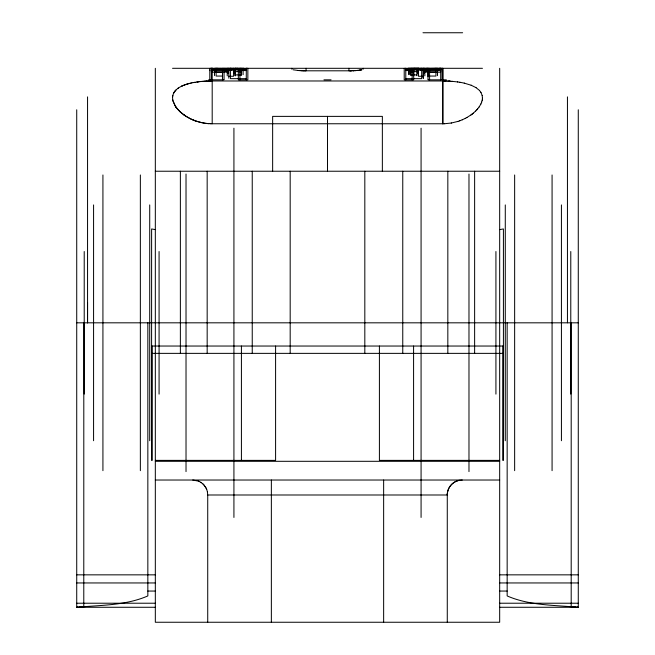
<?xml version="1.0" encoding="UTF-8"?>
<svg xmlns="http://www.w3.org/2000/svg" width="655" height="655" viewBox="0 0 655 655"><rect width="100%" height="100%" fill="white"/><g stroke="black" fill="none" stroke-linecap="round" stroke-linejoin="round"><path stroke-width="0.98" d="M87.557 302.512L87.557 322.817L87.557 96.874M209.788 68.374L209.788 79.615M209.788 70.511L209.788 70.06M221.816 68.308L221.816 69.88L211.369 69.88M222.937 69.929L222.937 68.308M223.592 70.003L223.592 68.308M224.526 69.577L224.444 68.308M227.694 73.262L227.694 68.308M228.349 73.131L228.349 68.308M230.478 69.463L230.478 68.308M234.04 73.131L234.04 68.308L233.164 68.308M235.161 75.857L235.161 68.308L235.161 75.693M237.871 68.308L235.333 68.308M404.217 68.611L404.217 79.836L413.731 79.836L413.665 68.374M413.731 68.308L413.731 75.71M417.366 69.577L417.366 68.308L417.366 73.262M405.805 68.505L418.897 68.308M418.488 72.844L418.488 68.308L418.013 68.308M424.366 73.262L424.375 68.308M426.888 69.512L426.888 68.308M428.01 79.615L428.01 68.308L428.01 69.184M428.01 68.308L428.01 76.643M429.131 69.929L429.131 68.308M437.606 68.308L437.524 72.476M442.281 79.615L442.281 68.374M442.805 123.762L442.805 68.308L442.805 123.762L443.869 123.754A13.296 9.432 0.4 0 0 444.229 123.77L451.475 123.001M408.974 74.449L408.974 68.308L408.974 74.719M447.275 494.812L447.275 622.25M172.552 97.538L172.814 95.442M172.552 97.431L172.74 99.92M482.416 98.7L482.448 98.25M482.44 98.365L482.186 95.442M482.424 98.594L482.211 100.207M172.576 97.038L172.625 96.49M172.691 96.048C173.452 91.356 177.53 88.106 181.599 86.198M482.227 100.084L481.638 102.237M481.679 102.114L480.844 104.088M462.242 480.025L459.139 480.344A27.625 19.535 90 0 0 457.722 480.721L457.37 480.835A25.324 17.906 90 0 0 456.682 481.089L456.347 481.237A27.436 19.404 -90 0 0 456.011 481.384A29.45 20.829 -90 0 0 455.512 481.621A26.159 18.496 -90 0 0 454.865 481.965L454.545 482.154A23.023 16.285 90 0 0 454.079 482.44A26.732 18.905 90 0 0 453.62 482.751A21.975 15.54 90 0 0 452.466 483.652A20.502 14.5 -90 0 0 451.786 484.274L451.524 484.536A18.831 13.313 -90 0 0 450.91 485.216A17.005 12.019 90 0 0 450.001 486.37A18.094 12.789 -90 0 0 449.69 486.829A14.811 10.472 90 0 0 449.494 487.14A17.685 12.502 -90 0 0 449.305 487.451A15.491 10.955 -90 0 0 449.043 487.934A15.638 11.053 -90 0 0 448.79 488.425A13.968 9.882 90 0 0 448.487 489.097L448.413 489.26A13.968 9.874 -90 0 0 448.085 490.12A13.951 9.866 90 0 0 447.971 490.472A12.257 8.671 90 0 0 447.594 491.889A12.764 9.031 90 0 0 447.521 492.249A12.036 8.515 -90 0 0 447.463 492.617A12.363 8.744 -90 0 0 447.406 492.978A11.88 8.4 -90 0 0 447.365 493.346M173.477 93.509L173.706 93.035M480.909 103.957L479.133 106.953M173.968 92.56L174.418 91.847M477.544 109.008L479.223 106.83M174.451 91.798L174.86 91.25M174.934 91.151L176.031 89.948M477.651 108.886L476.84 109.803M476.946 109.68L475.735 110.957M475.669 111.014L473.131 113.299M472.853 113.528L473.27 113.184M472.779 113.585L472.067 114.142M472.206 114.027L471.698 114.412M177.832 88.425L178.422 88.007M471.846 114.306L470.961 114.961M471.109 114.846L466.728 117.622M466.909 117.523L465.271 118.399M465.451 118.301L462.242 119.808M181.378 86.304L182.434 85.813L181.754 86.116M182.426 85.813L182.884 85.609M182.737 85.674L184.235 85.068M462.446 119.726L459.63 120.831M183.752 85.256L186.438 84.307M184.399 85.011L185.316 84.675M459.843 120.757L457.665 121.494M185.57 84.585L186.978 84.135M457.886 121.421L451.238 123.042M186.626 84.241L188.665 83.652M187.526 83.971L188.181 83.783M188.583 83.676L190.138 83.275M361.544 69.856L361.953 69.766L360.823 69.995M189.958 83.324L190.662 83.152M190.646 83.16L191.678 82.931M191.588 82.948L193.069 82.645M194.691 82.35L193.159 82.628M499.7 229.61L503.417 228.947L503.417 460.375L502.803 460.375L502.803 346.036M360.93 69.979L360.234 70.093M194.379 82.407L197.171 81.965M359.849 70.151L360.299 70.085M359.644 70.183L360.037 70.126M359.21 70.241L357.376 70.445M196.942 81.998L197.532 81.916M358.924 70.273L359.914 70.142M197.286 81.949L198.571 81.777M198.67 81.769L200.332 81.58M358.105 70.372L357.72 70.412M198.211 81.826L199.145 81.711M79.304 607.087L79.599 607.062M79.386 607.079L79.894 607.029M200.676 81.547L201.281 81.482M79.492 607.07L81.4 606.89M80.09 607.013L81.703 606.866M200.446 81.564L201.986 81.416M357.065 70.47L357.532 70.429M81.31 606.898L82.014 606.841M356.869 70.486L357.286 70.453M356.967 70.478L355.649 70.584M77.658 607.226L78.084 607.193M201.519 81.457L203.91 81.261M77.83 607.21L79.255 607.095M355.509 70.601L353.045 70.732M355.223 70.617L355.861 70.576M202.223 81.4L202.714 81.359M79.836 607.038L80.287 606.997M81.891 606.849L82.383 606.817M82.072 606.841C104.112 605.105 127.275 604.925 147.842 595.927L147.842 322.825M203.549 81.294L204.753 81.212M356.639 70.511L355.755 70.576M76.913 607.267L77.904 607.21M204.393 81.228L205.359 81.171M77.56 607.234L76.84 607.267M353.348 70.724L354.281 70.674M205.113 81.187L206.079 81.13M205.842 81.146L206.931 81.089M83.717 606.735L82.956 606.776M83.783 606.735L83.807 322.825M224.444 68.513L226.278 68.431M206.44 81.114L207.414 81.073M404.79 68.316L405.24 68.316M405.764 68.308L405.805 79.836M353.536 70.715L351.555 70.789M429.803 68.439L428.01 68.505L440.692 68.308L440.692 79.836M207.046 81.089L208.257 81.04M225.738 68.456L228.055 68.374M235.595 68.439L233.573 68.505L246.264 68.505M208.978 81.015L208.372 81.04M429.181 68.464L432.063 68.374M210.28 68.333L212.932 68.308M234.891 68.464L238.142 68.374M238.314 68.374L238.33 79.836L247.852 79.836L247.852 68.308M414.255 68.333L411.201 68.333M416.343 68.308L414.197 68.308M208.74 81.023L209.821 80.999M227.915 68.382L230.306 68.333M349.442 70.822L351.285 70.789M431.751 68.382L436.746 68.308M350.319 70.814L351.899 70.773M209.338 81.007L210.533 80.991M237.79 68.382L240.86 68.333M210.059 80.991L211.131 80.983M229.897 68.333L232.353 68.308M240.516 68.333L243.758 68.308M348.951 70.822L348.91 68.308M210.894 80.983L211.958 80.974M428.173 79.836L446.358 79.836M422.983 32.75L462.626 32.75M172.543 68.308L482.457 68.308M211.369 68.505L224.059 68.505L222.266 68.439M239.918 68.988L246.264 68.988M405.805 68.988L412.151 68.988L412.151 68.308L412.151 79.836M211.369 69.381L222.471 69.381M232.042 69.479L226.302 69.463L226.302 68.308M419.151 69.463L425.766 69.463L425.766 68.308M429.59 69.381L440.692 69.381M211.369 69.627L223.404 69.627L223.404 68.308M235.816 69.627L246.264 69.627M405.805 69.627L416.252 69.627M440.692 69.627L428.665 69.627L428.665 68.308M246.264 69.88L235.816 69.88L235.816 68.308M405.805 69.88L416.252 69.88L416.252 68.308M440.692 69.88L430.253 69.88L430.253 68.308M211.369 69.97L231.993 69.97L231.993 68.308M440.692 69.97L420.076 69.97L420.076 68.308M246.264 70.56L239.918 70.56L239.918 68.308L239.918 79.836M405.805 70.56L412.151 70.56M304.452 70.805L350.548 70.805M227.228 71.616L225.648 71.616L225.648 68.308M235.161 71.616L241.507 71.616M410.562 71.616L416.907 71.616M424.833 71.616L426.421 71.616L426.421 68.308M227.228 72.017L216.134 72.017L216.134 68.308L216.134 76.054L222.471 76.054M424.833 72.017L435.935 72.017M222.471 72.156L211.369 72.156L211.369 68.308L211.369 79.836M429.59 72.156L440.692 72.156L440.692 68.308M239.918 72.885L241.507 72.885M410.562 72.885L412.151 72.885M235.161 74.907L241.507 74.907M410.562 74.907L416.907 74.907M239.918 75.088L241.507 75.088L241.507 68.308M412.151 75.088L410.562 75.088L410.562 68.308M429.59 76.054L435.935 76.054L435.935 68.308M228.816 76.258L233.573 76.258L233.573 68.308M423.253 76.258L418.488 76.258L418.488 68.308M246.264 78.657L230.404 78.657L230.404 68.308M405.805 78.657L421.664 78.657L421.664 68.308M208.642 79.836L223.838 79.836M323.947 79.836L331.053 79.836M211.721 80.974L443.279 80.974M442.919 123.762L211.131 123.754A13.354 9.44 -0.4 0 1 210.779 123.746L207.57 123.549M155.325 171.233L499.675 171.233M76.725 322.817L578.275 322.825M151.583 346.036L503.417 346.036M151.583 353.364L503.417 353.364M155.325 460.375L275.591 460.375L275.591 346.036M499.675 460.375L379.409 460.375L379.409 346.036M155.325 461.308L499.675 461.308M155.325 480.025L499.675 480.025M207.406 491.889L207.725 494.992L447.275 494.992A12.003 8.482 -90 0 1 447.3 494.026M76.725 574.844L155.325 574.844M499.675 574.844L578.275 574.844M76.725 582.95L155.325 582.95M499.675 582.95L578.275 582.95M147.842 591.056L155.325 591.056M499.675 591.056L507.158 591.056M76.725 603.222L155.325 603.222M499.675 603.222L578.275 603.222M155.325 607.275L76.725 607.275L76.725 109.778M499.675 607.275L578.275 607.275L578.275 109.778M443.042 80.974L444.106 80.983M408.302 68.308L411.553 68.333M306.049 70.822L306.09 68.308M192.758 480.025L198.49 481.163M214.455 68.308L214.545 75.661M215.004 68.308L217.894 68.333M419.716 68.308L422.172 68.333M443.869 80.983L444.942 80.991M444.467 80.991L445.662 81.007M217.583 68.333L220.317 68.382M302.675 70.765L305.558 70.822M421.763 68.333L424.153 68.382M439.128 68.308L439.701 68.316M440.266 68.316L441.814 68.308M230.896 69.471L233.18 69.512M445.179 80.999L446.988 81.048M413.927 68.374L418.488 68.505M232.795 69.504L233.729 69.536M219.998 68.374L222.888 68.464M578.087 607.267L576.916 607.193M424.014 68.374L426.331 68.456M578.16 607.267L577.44 607.234M446.743 81.04L448.56 81.114M246.305 68.308L246.264 79.836M246.436 68.308L247.279 68.316M302.946 70.773L303.838 70.797M302.913 70.773L300.751 70.674M425.783 68.431L427.625 68.308L427.543 69.577M507.158 322.825L507.158 595.927C527.447 604.819 550.298 605.081 572.044 606.776M571.283 606.735L572.928 606.841M448.069 81.089L449.158 81.146M233.614 69.536L235.767 69.684M449.281 81.154L449.887 81.187M448.921 81.13L449.526 81.163M575.745 607.095L577.17 607.21M301.767 70.724L298.197 70.494M449.641 81.171L450.493 81.22M450.247 81.212L452.294 81.359M208.511 123.623L208.994 123.656M572.617 606.817L573.69 606.898M573.297 606.866L574.91 607.013M573.6 606.89L575.614 607.079M452.056 81.335L457.714 81.949M207.922 123.574L208.396 123.615M299.491 70.601L298.492 70.519M575.401 607.062L575.696 607.087M298.459 70.519L293.031 69.766M207.676 123.558L206.603 123.451M207.332 123.525L207.807 123.566M206.964 123.484L207.439 123.533M574.795 607.005L575.213 607.038M206.841 123.476L205.433 123.304M206.489 123.435L203.992 123.083A14.246 10.03 -2.4 0 1 203.648 123.009C194.912 121.494 186.47 117.671 179.945 111.612M457.485 81.916L460.088 82.309M204.843 123.214L200.995 122.485A14.476 10.161 -3.5 0 1 200.651 122.403L200.078 122.264M459.867 82.276L463.322 82.931A14.934 1.965 7.6 0 1 463.634 82.997L464.46 83.185M155.3 229.61L151.616 228.955L151.583 460.375L152.197 460.375L152.197 346.036M464.256 83.136L471.33 85.289M195.321 120.815L199.693 122.166A14.991 10.546 -4 0 0 200.029 122.272M195.002 120.7L194.207 120.397M194.265 120.422L192.963 119.898M471.166 85.224L476.021 87.639M192.922 119.881L192.357 119.636M192.152 119.546L190.777 118.915M190.49 118.776L189.598 118.334M189.549 118.301L186.225 116.41M200.766 482.342L199.652 481.703A33.405 24.21 -83.1 0 0 199.161 481.458L198.989 481.384A30.163 21.509 -87.6 0 0 198.481 481.196M186.085 116.328L184.571 115.329M475.89 87.557L479.345 90.324M201.224 482.645L201.38 482.751A24.694 17.063 86.7 0 1 201.822 483.079L202.673 483.775M183.891 114.846L184.497 115.272M184.202 115.075L180.264 111.907M180.174 111.825L177.644 109.229M179.544 111.227L175.974 107.109M203.214 484.274L203.599 484.667A19.208 13.919 -87.2 0 1 203.918 485.158L205.105 486.526A19.396 14.795 -83 0 1 205.408 486.984L205.785 487.615A15.704 12.167 -82.7 0 1 206.063 488.09A16.211 12.732 -82.1 0 1 206.292 488.589L206.661 489.432M479.435 90.423L480.942 92.412M177.595 109.164L177.178 108.673M177.047 108.509L176.58 107.919M176.506 107.829L175.884 106.986M175.818 106.896L175.524 106.454L175.908 107.019M480.885 92.306L482.211 95.556M173.035 101.214L175.303 106.11L172.846 100.444M172.871 100.567L172.674 99.511M416.907 75.693L416.907 68.308M571.193 322.825L571.193 606.735M570.783 251.52L570.783 394.122M567.443 96.874L567.443 322.817M561.425 204.925L561.425 440.725M552.075 174.975L552.075 470.667M514.642 174.975L514.642 470.667M505.283 204.925L505.283 440.725M499.675 68.308L499.675 622.25L155.325 622.25L155.325 68.308M495.925 251.52L495.925 394.122M474.629 171.233L474.629 353.364M468.98 174.042L468.98 471.6M447.832 171.233L447.832 353.364M442.281 68.308L442.281 78.788M437.524 68.308L437.524 75.661M429.59 68.308L429.59 79.836M428.468 68.308L428.468 70.003M427.347 68.308L427.347 70.06L419.151 70.06L419.151 68.308M424.833 68.308L424.833 75.857M423.711 68.308L423.711 73.131M421.075 128.192L421.075 517.45M418.029 69.512L418.029 68.308L418.029 73.131M413.583 346.036L413.583 460.375M402.76 171.233L402.76 353.364M383.642 480.025L383.642 622.25M382.356 171.233L382.356 116.377L272.644 116.377L272.644 171.233M364.819 171.233L364.819 353.364M363.181 68.308L363.181 69.209M327.5 116.377L327.5 171.233M291.819 68.308L291.819 69.209M290.181 171.233L290.181 353.364M271.358 480.025L271.358 622.25M252.24 171.233L252.24 353.364M243.095 68.308L243.095 74.719M241.417 346.036L241.417 460.375M234.695 68.308L234.695 73.262M233.925 128.192L233.925 517.45M232.918 68.308L232.918 70.06L224.714 70.06L224.714 68.308M228.816 68.308L228.816 78.199M227.228 68.308L227.228 75.857M225.181 68.308L225.181 69.512M224.059 68.308L224.059 79.615M222.471 68.308L222.471 79.836M212.195 68.308L212.195 123.762M207.725 494.992L207.725 622.25M207.168 171.233L207.168 353.364M186.02 174.042L186.02 471.6M180.371 171.233L180.371 353.364M159.075 251.52L159.075 394.122M149.717 204.925L149.717 440.725M140.358 174.975L140.358 470.667M102.925 174.975L102.925 470.667M93.575 204.925L93.575 440.725M84.217 251.52L84.217 394.122M211.131 123.754A13.28 9.391 -0.4 0 1 210.779 123.746M444.221 123.713A13.296 9.375 0.3 0 1 443.869 123.721M194.772 82.481A14.762 9.645 14.9 0 1 195.1 82.432M195.231 120.839A15.13 10.562 -5.9 0 1 194.912 120.716M456.347 481.237A24.71 17.472 90 0 0 455.675 481.54A28.722 20.305 -90 0 0 455.184 481.785A26.699 18.88 90 0 0 454.701 482.055A25.611 18.111 -90 0 0 453.923 482.547A22.139 15.655 -90 0 0 452.466 483.66A20.813 14.721 -90 0 0 451.655 484.405A18.987 13.427 90 0 0 450.91 485.216A17.259 12.199 90 0 0 449.788 486.673A16.76 11.847 90 0 0 449.305 487.451A17.513 12.379 -90 0 0 449.125 487.77A14.959 10.578 90 0 0 448.871 488.262A15.835 11.2 -90 0 0 448.634 488.761M447.283 494.443A12.036 8.507 -90 0 1 447.3 494.075A11.79 8.335 -90 0 1 447.357 493.387M207.398 491.905A11.438 7.966 89.6 0 0 207.021 490.472L206.915 490.12A11.929 8.319 89.4 0 0 206.718 489.383M202.706 483.709A21.337 15.253 -88.5 0 1 203.255 484.209M200.798 482.276A28.935 21.705 -75.2 0 1 201.265 482.571M198.498 481.114A30.163 21.574 -86.7 0 1 199.005 481.327M447.3 494.075A12.068 8.531 -90 0 1 447.324 493.706A12.224 8.646 -90 0 1 447.398 493.027A11.79 8.335 -90 0 1 447.463 492.593A12.592 8.908 -90 0 1 447.521 492.249A11.896 8.417 -90 0 1 447.594 491.889A12.044 8.515 90 0 1 447.971 490.472A13.673 9.669 90 0 1 448.085 490.12A13.665 9.661 90 0 1 448.339 489.432A14.811 10.472 -90 0 1 448.478 489.097M456.682 481.089A25.324 17.906 -90 0 1 457.37 480.835M457.722 480.721A27.625 19.535 -90 0 1 459.139 480.344M200.733 482.416A28.935 21.582 -77.3 0 1 201.191 482.727M203.648 484.585A19.208 14.066 -85.9 0 1 204.024 484.995M204.827 486.329A14.713 9.596 84.6 0 1 205.138 486.78M205.768 487.631A15.704 12.134 -83 0 1 206.03 488.114M423.253 77.748L423.253 78.199L423.253 68.308L423.253 77.748"/></g></svg>
